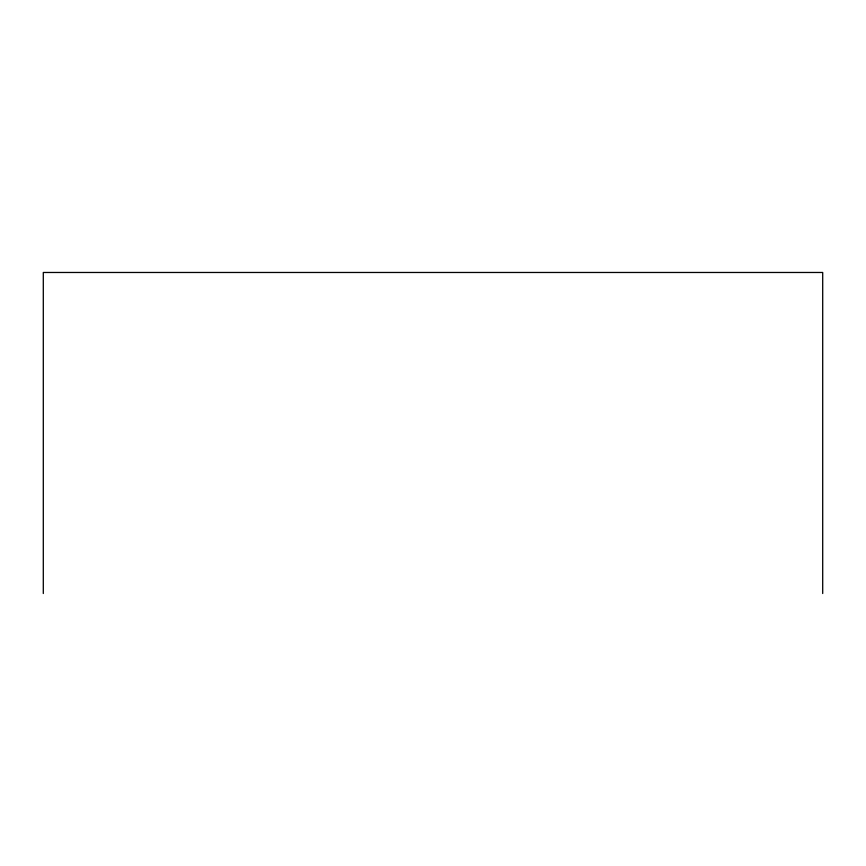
<?xml version="1.0" encoding="UTF-8"?>
<svg xmlns="http://www.w3.org/2000/svg" width="866" height="866" viewBox="0 0 866 866"><rect width="100%" height="100%" fill="white"/><g stroke="black" fill="none" stroke-linecap="round" stroke-linejoin="round"><path stroke-width="1.3" d="M822.7 593.524L822.7 272.476L43.3 272.476L43.3 593.524"/></g></svg>
